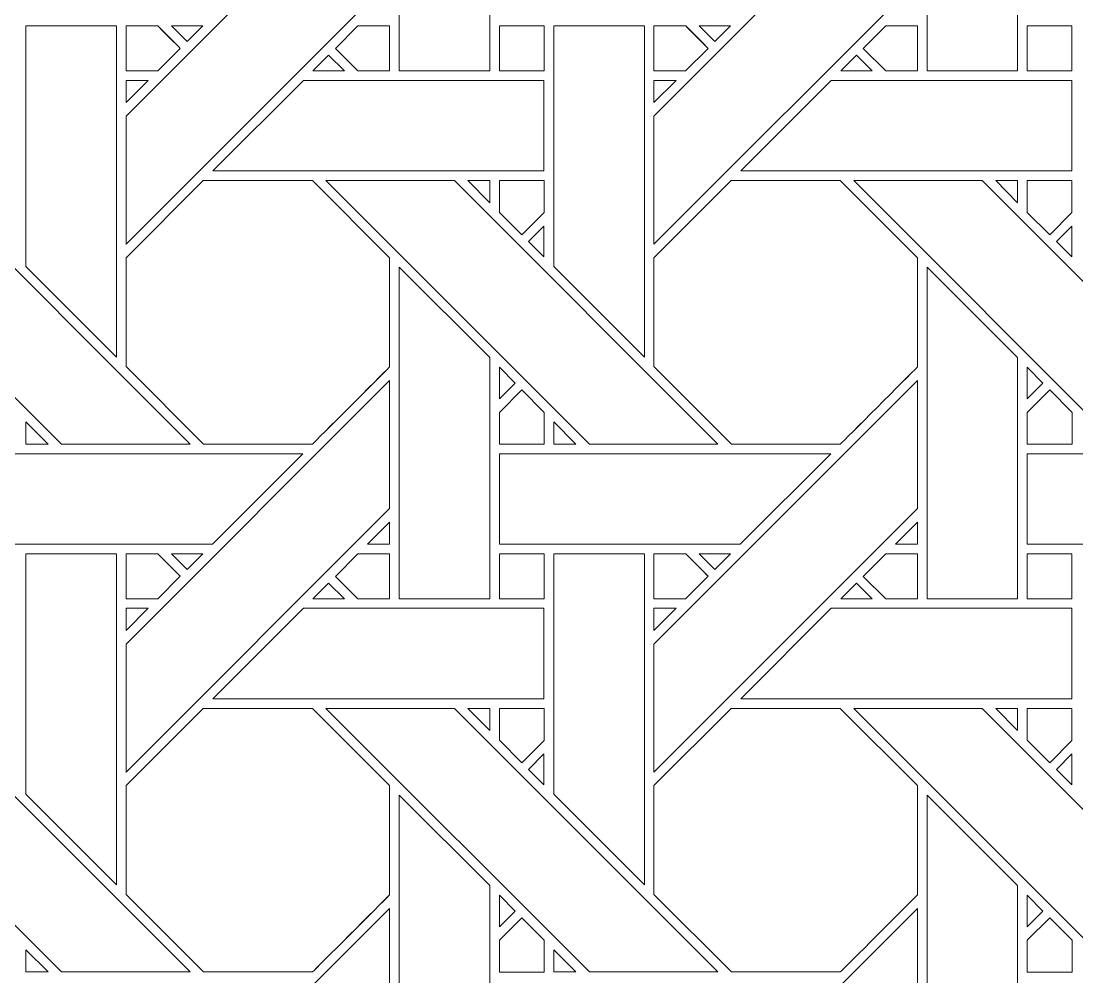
# Model space of a CAD drawing. Header units: inches. Extents: x 4.9 to 19.9, y 3.1 to 15.1.
# Drawn here: x 16.227 to 18.124, y 4.58 to 6.298 of the extents above; entities that cross this region are included whole.
import ezdxf

# ---------------------------------------------------------------- set-up
doc = ezdxf.new("R2010")
doc.units = ezdxf.units.IN
doc.header["$MEASUREMENT"] = 0
doc.layers.add('Design', color=7, linetype='Continuous', lineweight=0)

msp = doc.modelspace()

# ---------------------------------------------------------------- linework, layer by layer
at = {"layer": 'Design'}
for points, knots in [([(4.8829, 15.0948), (4.8829, 15.0948), (4.8829, 3.0948), (4.8829, 3.0948), (4.8829, 3.0948), (19.8829, 3.0948), (19.8829, 3.0948), (19.8829, 3.0948), (19.8829, 15.0948), (19.8829, 15.0948), (19.8829, 15.0948), (4.8829, 15.0948), (4.8829, 15.0948)], [0, 0, 0, 0, 1, 1, 1, 2, 2, 2, 3, 3, 3, 4, 4, 4, 4]), ([(5.4052, 14.5679), (5.4052, 14.5679), (5.4052, 3.6216), (5.4052, 3.6216), (5.4052, 3.6216), (19.3605, 3.6216), (19.3605, 3.6216), (19.3605, 3.6216), (19.3605, 14.5679), (19.3605, 14.5679), (19.3605, 14.5679), (5.4052, 14.5679), (5.4052, 14.5679)], [0, 0, 0, 0, 1, 1, 1, 2, 2, 2, 3, 3, 3, 4, 4, 4, 4]), ([(16.9061, 6.2082), (16.9061, 6.2082), (16.9061, 6.8041), (16.9061, 6.8041), (16.9061, 6.8041), (17.0689, 6.6419), (17.0689, 6.6419), (17.0689, 6.6419), (17.0689, 6.2082), (17.0689, 6.2082), (17.0689, 6.2082), (16.9061, 6.2082), (16.9061, 6.2082)], [0, 0, 0, 0, 1, 1, 1, 2, 2, 2, 3, 3, 3, 4, 4, 4, 4]), ([(17.8548, 6.2082), (17.8548, 6.2082), (17.8548, 6.8041), (17.8548, 6.8041), (17.8548, 6.8041), (18.0176, 6.6419), (18.0176, 6.6419), (18.0176, 6.6419), (18.0176, 6.2082), (18.0176, 6.2082), (18.0176, 6.2082), (17.8548, 6.2082), (17.8548, 6.2082)], [0, 0, 0, 0, 1, 1, 1, 2, 2, 2, 3, 3, 3, 4, 4, 4, 4]), ([(16.4153, 6.1269), (16.4153, 6.1269), (16.889, 6.6005), (16.889, 6.6005), (16.889, 6.6005), (16.889, 6.3705), (16.889, 6.3705), (16.889, 6.3705), (16.4153, 5.8968), (16.4153, 5.8968), (16.4153, 5.8968), (16.4153, 6.1269), (16.4153, 6.1269)], [0, 0, 0, 0, 1, 1, 1, 2, 2, 2, 3, 3, 3, 4, 4, 4, 4]), ([(17.8377, 6.3705), (17.8377, 6.3705), (17.364, 5.8968), (17.364, 5.8968), (17.364, 5.8968), (17.364, 6.1269), (17.364, 6.1269), (17.364, 6.1269), (17.8377, 6.6005), (17.8377, 6.6005), (17.8377, 6.6005), (17.8377, 6.3705), (17.8377, 6.3705)], [0, 0, 0, 0, 1, 1, 1, 2, 2, 2, 3, 3, 3, 4, 4, 4, 4]), ([(16.3982, 6.289), (16.3982, 6.289), (16.3982, 5.6939), (16.3982, 5.6939), (16.3982, 5.6939), (16.2352, 5.8568), (16.2352, 5.8568), (16.2352, 5.8568), (16.2352, 6.289), (16.2352, 6.289), (16.2352, 6.289), (16.3982, 6.289), (16.3982, 6.289)], [0, 0, 0, 0, 1, 1, 1, 2, 2, 2, 3, 3, 3, 4, 4, 4, 4]), ([(16.4724, 6.289), (16.4775, 6.2839), (16.5083, 6.2531), (16.5127, 6.2486), (16.5127, 6.2486), (16.4723, 6.2082), (16.4723, 6.2082), (16.4723, 6.2082), (16.4153, 6.2082), (16.4153, 6.2082), (16.4153, 6.2082), (16.4153, 6.289), (16.4153, 6.289), (16.4153, 6.289), (16.4724, 6.289), (16.4724, 6.289)], [0, 0, 0, 0, 1, 1, 1, 2, 2, 2, 3, 3, 3, 4, 4, 4, 5, 5, 5, 5]), ([(16.4153, 6.2082), (16.4153, 6.2082), (16.4153, 6.289), (16.4153, 6.289), (16.4153, 6.289), (16.4724, 6.289), (16.4724, 6.289), (16.4777, 6.2837), (16.5085, 6.2528), (16.5127, 6.2486), (16.5127, 6.2486), (16.4723, 6.2082), (16.4723, 6.2082), (16.4723, 6.2082), (16.4153, 6.2082), (16.4153, 6.2082)], [0, 0, 0, 0, 1, 1, 1, 2, 2, 2, 3, 3, 3, 4, 4, 4, 5, 5, 5, 5]), ([(16.4967, 6.289), (16.4967, 6.289), (16.5532, 6.289), (16.5532, 6.289), (16.5532, 6.289), (16.5249, 6.2608), (16.5249, 6.2608), (16.5249, 6.2608), (16.4967, 6.289), (16.4967, 6.289)], [0, 0, 0, 0, 1, 1, 1, 2, 2, 2, 3, 3, 3, 3]), ([(16.889, 6.289), (16.889, 6.289), (16.889, 6.2082), (16.889, 6.2082), (16.889, 6.2082), (16.8319, 6.2082), (16.8319, 6.2082), (16.8319, 6.2082), (16.7915, 6.2486), (16.7915, 6.2486), (16.7915, 6.2486), (16.832, 6.289), (16.832, 6.289), (16.832, 6.289), (16.889, 6.289), (16.889, 6.289)], [0, 0, 0, 0, 1, 1, 1, 2, 2, 2, 3, 3, 3, 4, 4, 4, 5, 5, 5, 5]), ([(16.889, 6.2082), (16.889, 6.2082), (16.8319, 6.2082), (16.8319, 6.2082), (16.8319, 6.2082), (16.7915, 6.2486), (16.7915, 6.2486), (16.7915, 6.2486), (16.832, 6.289), (16.832, 6.289), (16.832, 6.289), (16.889, 6.289), (16.889, 6.289), (16.889, 6.289), (16.889, 6.2082), (16.889, 6.2082)], [0, 0, 0, 0, 1, 1, 1, 2, 2, 2, 3, 3, 3, 4, 4, 4, 5, 5, 5, 5]), ([(17.1665, 6.2082), (17.1665, 6.2082), (17.0862, 6.2082), (17.0862, 6.2082), (17.0862, 6.2082), (17.0862, 6.289), (17.0862, 6.289), (17.0862, 6.289), (17.1665, 6.289), (17.1665, 6.289), (17.1665, 6.289), (17.1665, 6.2082), (17.1665, 6.2082)], [0, 0, 0, 0, 1, 1, 1, 2, 2, 2, 3, 3, 3, 4, 4, 4, 4]), ([(17.0862, 6.2082), (17.0862, 6.2082), (17.0862, 6.289), (17.0862, 6.289), (17.0862, 6.289), (17.1665, 6.289), (17.1665, 6.289), (17.1665, 6.289), (17.1665, 6.2082), (17.1665, 6.2082), (17.1665, 6.2082), (17.0862, 6.2082), (17.0862, 6.2082)], [0, 0, 0, 0, 1, 1, 1, 2, 2, 2, 3, 3, 3, 4, 4, 4, 4]), ([(17.184, 5.8568), (17.184, 5.8568), (17.184, 6.289), (17.184, 6.289), (17.184, 6.289), (17.3469, 6.289), (17.3469, 6.289), (17.3469, 6.289), (17.3469, 5.6939), (17.3469, 5.6939), (17.3469, 5.6939), (17.184, 5.8568), (17.184, 5.8568)], [0, 0, 0, 0, 1, 1, 1, 2, 2, 2, 3, 3, 3, 4, 4, 4, 4]), ([(17.4211, 6.289), (17.4263, 6.2839), (17.457, 6.2531), (17.4615, 6.2486), (17.4615, 6.2486), (17.421, 6.2082), (17.421, 6.2082), (17.421, 6.2082), (17.3641, 6.2082), (17.3641, 6.2082), (17.3641, 6.2082), (17.3641, 6.289), (17.3641, 6.289), (17.3641, 6.289), (17.4211, 6.289), (17.4211, 6.289)], [0, 0, 0, 0, 1, 1, 1, 2, 2, 2, 3, 3, 3, 4, 4, 4, 5, 5, 5, 5]), ([(17.4467, 6.2634), (17.4467, 6.2634), (17.4615, 6.2486), (17.4615, 6.2486), (17.4615, 6.2486), (17.421, 6.2082), (17.421, 6.2082), (17.421, 6.2082), (17.3641, 6.2082), (17.3641, 6.2082), (17.3641, 6.2082), (17.3641, 6.289), (17.3641, 6.289), (17.3641, 6.289), (17.4211, 6.289), (17.4211, 6.289), (17.4267, 6.2834), (17.4371, 6.273), (17.4467, 6.2634)], [0, 0, 0, 0, 1, 1, 1, 2, 2, 2, 3, 3, 3, 4, 4, 4, 5, 5, 5, 6, 6, 6, 6]), ([(17.4455, 6.289), (17.4455, 6.289), (17.5019, 6.289), (17.5019, 6.289), (17.5019, 6.289), (17.4736, 6.2608), (17.4736, 6.2608), (17.4736, 6.2608), (17.4455, 6.289), (17.4455, 6.289)], [0, 0, 0, 0, 1, 1, 1, 2, 2, 2, 3, 3, 3, 3]), ([(17.8377, 6.289), (17.8377, 6.289), (17.8377, 6.2082), (17.8377, 6.2082), (17.8377, 6.2082), (17.7806, 6.2082), (17.7806, 6.2082), (17.7806, 6.2082), (17.7403, 6.2486), (17.7403, 6.2486), (17.7403, 6.2486), (17.7807, 6.289), (17.7807, 6.289), (17.7807, 6.289), (17.8377, 6.289), (17.8377, 6.289)], [0, 0, 0, 0, 1, 1, 1, 2, 2, 2, 3, 3, 3, 4, 4, 4, 5, 5, 5, 5]), ([(17.8377, 6.2082), (17.8377, 6.2082), (17.7806, 6.2082), (17.7806, 6.2082), (17.7806, 6.2082), (17.7403, 6.2486), (17.7403, 6.2486), (17.7403, 6.2486), (17.7807, 6.289), (17.7807, 6.289), (17.7807, 6.289), (17.8377, 6.289), (17.8377, 6.289), (17.8377, 6.289), (17.8377, 6.2082), (17.8377, 6.2082)], [0, 0, 0, 0, 1, 1, 1, 2, 2, 2, 3, 3, 3, 4, 4, 4, 5, 5, 5, 5]), ([(18.1152, 6.2082), (18.1152, 6.2082), (18.0349, 6.2082), (18.0349, 6.2082), (18.0349, 6.2082), (18.0349, 6.289), (18.0349, 6.289), (18.0349, 6.289), (18.1152, 6.289), (18.1152, 6.289), (18.1152, 6.289), (18.1152, 6.2082), (18.1152, 6.2082)], [0, 0, 0, 0, 1, 1, 1, 2, 2, 2, 3, 3, 3, 4, 4, 4, 4]), ([(18.0349, 6.2082), (18.0349, 6.2082), (18.0349, 6.289), (18.0349, 6.289), (18.0349, 6.289), (18.1152, 6.289), (18.1152, 6.289), (18.1152, 6.289), (18.1152, 6.2082), (18.1152, 6.2082), (18.1152, 6.2082), (18.0349, 6.2082), (18.0349, 6.2082)], [0, 0, 0, 0, 1, 1, 1, 2, 2, 2, 3, 3, 3, 4, 4, 4, 4]), ([(16.7794, 6.2365), (16.7794, 6.2365), (16.8076, 6.2082), (16.8076, 6.2082), (16.8076, 6.2082), (16.7511, 6.2082), (16.7511, 6.2082), (16.7511, 6.2082), (16.7794, 6.2365), (16.7794, 6.2365)], [0, 0, 0, 0, 1, 1, 1, 2, 2, 2, 3, 3, 3, 3]), ([(17.7281, 6.2365), (17.7281, 6.2365), (17.7564, 6.2082), (17.7564, 6.2082), (17.7564, 6.2082), (17.6999, 6.2082), (17.6999, 6.2082), (17.6999, 6.2082), (17.7281, 6.2365), (17.7281, 6.2365)], [0, 0, 0, 0, 1, 1, 1, 2, 2, 2, 3, 3, 3, 3]), ([(16.4551, 6.1911), (16.4551, 6.1911), (16.4153, 6.1513), (16.4153, 6.1513), (16.4153, 6.1513), (16.4153, 6.1911), (16.4153, 6.1911), (16.4153, 6.1911), (16.4551, 6.1911), (16.4551, 6.1911)], [0, 0, 0, 0, 1, 1, 1, 2, 2, 2, 3, 3, 3, 3]), ([(17.1664, 6.1911), (17.1664, 6.1911), (17.1664, 6.0283), (17.1664, 6.0283), (17.1664, 6.0283), (16.5711, 6.0283), (16.5711, 6.0283), (16.5711, 6.0283), (16.734, 6.1911), (16.734, 6.1911), (16.734, 6.1911), (17.1664, 6.1911), (17.1664, 6.1911)], [0, 0, 0, 0, 1, 1, 1, 2, 2, 2, 3, 3, 3, 4, 4, 4, 4]), ([(17.4039, 6.1911), (17.4039, 6.1911), (17.364, 6.1513), (17.364, 6.1513), (17.364, 6.1513), (17.364, 6.1911), (17.364, 6.1911), (17.364, 6.1911), (17.4039, 6.1911), (17.4039, 6.1911)], [0, 0, 0, 0, 1, 1, 1, 2, 2, 2, 3, 3, 3, 3]), ([(18.1152, 6.1911), (18.1152, 6.1911), (18.1152, 6.0283), (18.1152, 6.0283), (18.1152, 6.0283), (17.5199, 6.0283), (17.5199, 6.0283), (17.5199, 6.0283), (17.6827, 6.1911), (17.6827, 6.1911), (17.6827, 6.1911), (18.1152, 6.1911), (18.1152, 6.1911)], [0, 0, 0, 0, 1, 1, 1, 2, 2, 2, 3, 3, 3, 4, 4, 4, 4]), ([(15.8257, 6.0112), (15.8257, 6.0112), (16.0567, 6.0112), (16.0567, 6.0112), (16.0567, 6.0112), (16.5303, 5.5375), (16.5303, 5.5375), (16.5303, 5.5375), (16.2993, 5.5375), (16.2993, 5.5375), (16.2993, 5.5375), (15.8257, 6.0112), (15.8257, 6.0112)], [0, 0, 0, 0, 1, 1, 1, 2, 2, 2, 3, 3, 3, 4, 4, 4, 4]), ([(16.554, 6.0111), (16.554, 6.0111), (16.7502, 6.0111), (16.7502, 6.0111), (16.7502, 6.0111), (16.889, 5.8724), (16.889, 5.8724), (16.889, 5.8724), (16.889, 5.6762), (16.889, 5.6762), (16.8712, 5.6582), (16.7593, 5.5465), (16.7503, 5.5375), (16.7503, 5.5375), (16.5546, 5.5375), (16.5546, 5.5375), (16.5546, 5.5375), (16.4153, 5.6767), (16.4153, 5.6767), (16.4153, 5.6767), (16.4153, 5.8724), (16.4153, 5.8724), (16.4153, 5.8724), (16.554, 6.0111), (16.554, 6.0111)], [0, 0, 0, 0, 1, 1, 1, 2, 2, 2, 3, 3, 3, 4, 4, 4, 5, 5, 5, 6, 6, 6, 7, 7, 7, 8, 8, 8, 8]), ([(16.4153, 5.6767), (16.4153, 5.6767), (16.4153, 5.8724), (16.4153, 5.8724), (16.4153, 5.8724), (16.554, 6.0111), (16.554, 6.0111), (16.554, 6.0111), (16.7502, 6.0111), (16.7502, 6.0111), (16.7502, 6.0111), (16.889, 5.8724), (16.889, 5.8724), (16.889, 5.8724), (16.889, 5.6762), (16.889, 5.6762), (16.8711, 5.6582), (16.7592, 5.5464), (16.7503, 5.5375), (16.7503, 5.5375), (16.5546, 5.5375), (16.5546, 5.5375), (16.5546, 5.5375), (16.4153, 5.6767), (16.4153, 5.6767)], [0, 0, 0, 0, 1, 1, 1, 2, 2, 2, 3, 3, 3, 4, 4, 4, 5, 5, 5, 6, 6, 6, 7, 7, 7, 8, 8, 8, 8]), ([(16.7745, 6.0112), (16.7745, 6.0112), (17.0054, 6.0112), (17.0054, 6.0112), (17.0054, 6.0112), (17.479, 5.5375), (17.479, 5.5375), (17.479, 5.5375), (17.248, 5.5375), (17.248, 5.5375), (17.248, 5.5375), (16.7745, 6.0112), (16.7745, 6.0112)], [0, 0, 0, 0, 1, 1, 1, 2, 2, 2, 3, 3, 3, 4, 4, 4, 4]), ([(17.069, 6.0111), (17.069, 6.0111), (17.069, 5.9713), (17.069, 5.9713), (17.069, 5.9713), (17.0295, 6.0111), (17.0295, 6.0111), (17.0295, 6.0111), (17.069, 6.0111), (17.069, 6.0111)], [0, 0, 0, 0, 1, 1, 1, 2, 2, 2, 3, 3, 3, 3]), ([(17.1665, 6.0111), (17.1665, 6.0111), (17.1665, 5.9535), (17.1665, 5.9535), (17.1665, 5.9535), (17.1265, 5.9136), (17.1265, 5.9136), (17.1265, 5.9136), (17.0862, 5.9539), (17.0862, 5.9539), (17.0862, 5.9539), (17.0862, 6.0111), (17.0862, 6.0111), (17.0862, 6.0111), (17.1665, 6.0111), (17.1665, 6.0111)], [0, 0, 0, 0, 1, 1, 1, 2, 2, 2, 3, 3, 3, 4, 4, 4, 5, 5, 5, 5]), ([(17.1265, 5.9136), (17.1265, 5.9136), (17.0862, 5.9539), (17.0862, 5.9539), (17.0862, 5.9539), (17.0862, 6.0111), (17.0862, 6.0111), (17.0862, 6.0111), (17.1665, 6.0111), (17.1665, 6.0111), (17.1665, 6.0111), (17.1665, 5.9535), (17.1665, 5.9535), (17.1665, 5.9535), (17.1265, 5.9136), (17.1265, 5.9136)], [0, 0, 0, 0, 1, 1, 1, 2, 2, 2, 3, 3, 3, 4, 4, 4, 5, 5, 5, 5]), ([(17.5028, 6.0111), (17.5028, 6.0111), (17.699, 6.0111), (17.699, 6.0111), (17.699, 6.0111), (17.8377, 5.8724), (17.8377, 5.8724), (17.8377, 5.8724), (17.8377, 5.6762), (17.8377, 5.6762), (17.8199, 5.6582), (17.708, 5.5465), (17.699, 5.5375), (17.699, 5.5375), (17.5033, 5.5375), (17.5033, 5.5375), (17.5033, 5.5375), (17.3641, 5.6767), (17.3641, 5.6767), (17.3641, 5.6767), (17.3641, 5.8724), (17.3641, 5.8724), (17.3641, 5.8724), (17.5028, 6.0111), (17.5028, 6.0111)], [0, 0, 0, 0, 1, 1, 1, 2, 2, 2, 3, 3, 3, 4, 4, 4, 5, 5, 5, 6, 6, 6, 7, 7, 7, 8, 8, 8, 8]), ([(17.8377, 5.6762), (17.8199, 5.6582), (17.708, 5.5464), (17.699, 5.5375), (17.699, 5.5375), (17.5033, 5.5375), (17.5033, 5.5375), (17.5033, 5.5375), (17.3641, 5.6767), (17.3641, 5.6767), (17.3641, 5.6767), (17.3641, 5.8724), (17.3641, 5.8724), (17.3641, 5.8724), (17.5028, 6.0111), (17.5028, 6.0111), (17.5028, 6.0111), (17.699, 6.0111), (17.699, 6.0111), (17.699, 6.0111), (17.8377, 5.8724), (17.8377, 5.8724), (17.8377, 5.8724), (17.8377, 5.6762), (17.8377, 5.6762)], [0, 0, 0, 0, 1, 1, 1, 2, 2, 2, 3, 3, 3, 4, 4, 4, 5, 5, 5, 6, 6, 6, 7, 7, 7, 8, 8, 8, 8]), ([(18.1967, 5.5375), (18.1967, 5.5375), (17.7232, 6.0112), (17.7232, 6.0112), (17.7232, 6.0112), (17.9541, 6.0112), (17.9541, 6.0112), (17.9541, 6.0112), (18.4278, 5.5375), (18.4278, 5.5375), (18.4278, 5.5375), (18.1967, 5.5375), (18.1967, 5.5375)], [0, 0, 0, 0, 1, 1, 1, 2, 2, 2, 3, 3, 3, 4, 4, 4, 4]), ([(18.0177, 6.0111), (18.0177, 6.0111), (18.0177, 5.9713), (18.0177, 5.9713), (18.0177, 5.9713), (17.9783, 6.0111), (17.9783, 6.0111), (17.9783, 6.0111), (18.0177, 6.0111), (18.0177, 6.0111)], [0, 0, 0, 0, 1, 1, 1, 2, 2, 2, 3, 3, 3, 3]), ([(18.1152, 6.0111), (18.1152, 6.0111), (18.1152, 5.9535), (18.1152, 5.9535), (18.1152, 5.9535), (18.0753, 5.9136), (18.0753, 5.9136), (18.0753, 5.9136), (18.0349, 5.9539), (18.0349, 5.9539), (18.0349, 5.9539), (18.0349, 6.0111), (18.0349, 6.0111), (18.0349, 6.0111), (18.1152, 6.0111), (18.1152, 6.0111)], [0, 0, 0, 0, 1, 1, 1, 2, 2, 2, 3, 3, 3, 4, 4, 4, 5, 5, 5, 5]), ([(18.0753, 5.9136), (18.0753, 5.9136), (18.0349, 5.9539), (18.0349, 5.9539), (18.0349, 5.9539), (18.0349, 6.0111), (18.0349, 6.0111), (18.0349, 6.0111), (18.1152, 6.0111), (18.1152, 6.0111), (18.1152, 6.0111), (18.1152, 5.9535), (18.1152, 5.9535), (18.1152, 5.9535), (18.0753, 5.9136), (18.0753, 5.9136)], [0, 0, 0, 0, 1, 1, 1, 2, 2, 2, 3, 3, 3, 4, 4, 4, 5, 5, 5, 5]), ([(17.1664, 5.9293), (17.1664, 5.9293), (17.1664, 5.8741), (17.1664, 5.8741), (17.1664, 5.8741), (17.1387, 5.9015), (17.1387, 5.9015), (17.1387, 5.9015), (17.1664, 5.9293), (17.1664, 5.9293)], [0, 0, 0, 0, 1, 1, 1, 2, 2, 2, 3, 3, 3, 3]), ([(18.1152, 5.9293), (18.1152, 5.9293), (18.1152, 5.8741), (18.1152, 5.8741), (18.1152, 5.8741), (18.0874, 5.9015), (18.0874, 5.9015), (18.0874, 5.9015), (18.1152, 5.9293), (18.1152, 5.9293)], [0, 0, 0, 0, 1, 1, 1, 2, 2, 2, 3, 3, 3, 3]), ([(17.0689, 5.6932), (17.0689, 5.6932), (17.0689, 5.2595), (17.0689, 5.2595), (17.0689, 5.2595), (16.9061, 5.2595), (16.9061, 5.2595), (16.9061, 5.2595), (16.9061, 5.8553), (16.9061, 5.8553), (16.9061, 5.8553), (17.0689, 5.6932), (17.0689, 5.6932)], [0, 0, 0, 0, 1, 1, 1, 2, 2, 2, 3, 3, 3, 4, 4, 4, 4]), ([(17.8548, 5.2595), (17.8548, 5.2595), (17.8548, 5.8553), (17.8548, 5.8553), (17.8548, 5.8553), (18.0176, 5.6932), (18.0176, 5.6932), (18.0176, 5.6932), (18.0176, 5.2595), (18.0176, 5.2595), (18.0176, 5.2595), (17.8548, 5.2595), (17.8548, 5.2595)], [0, 0, 0, 0, 1, 1, 1, 2, 2, 2, 3, 3, 3, 4, 4, 4, 4]), ([(17.0862, 5.6189), (17.0862, 5.6189), (17.0862, 5.6757), (17.0862, 5.6757), (17.0862, 5.6757), (17.1144, 5.6471), (17.1144, 5.6471), (17.1144, 5.6471), (17.0862, 5.6189), (17.0862, 5.6189)], [0, 0, 0, 0, 1, 1, 1, 2, 2, 2, 3, 3, 3, 3]), ([(18.0349, 5.6189), (18.0349, 5.6189), (18.0349, 5.6757), (18.0349, 5.6757), (18.0349, 5.6757), (18.0631, 5.6471), (18.0631, 5.6471), (18.0631, 5.6471), (18.0349, 5.6189), (18.0349, 5.6189)], [0, 0, 0, 0, 1, 1, 1, 2, 2, 2, 3, 3, 3, 3]), ([(16.4153, 5.1782), (16.4153, 5.1782), (16.889, 5.6518), (16.889, 5.6518), (16.889, 5.6518), (16.889, 5.4217), (16.889, 5.4217), (16.889, 5.4217), (16.4153, 4.9481), (16.4153, 4.9481), (16.4153, 4.9481), (16.4153, 5.1782), (16.4153, 5.1782)], [0, 0, 0, 0, 1, 1, 1, 2, 2, 2, 3, 3, 3, 4, 4, 4, 4]), ([(17.364, 5.1782), (17.364, 5.1782), (17.8377, 5.6518), (17.8377, 5.6518), (17.8377, 5.6518), (17.8377, 5.4217), (17.8377, 5.4217), (17.8377, 5.4217), (17.364, 4.9481), (17.364, 4.9481), (17.364, 4.9481), (17.364, 5.1782), (17.364, 5.1782)], [0, 0, 0, 0, 1, 1, 1, 2, 2, 2, 3, 3, 3, 4, 4, 4, 4]), ([(17.0862, 5.5372), (17.0862, 5.5372), (17.0862, 5.5945), (17.0862, 5.5945), (17.0862, 5.5945), (17.1265, 5.6349), (17.1265, 5.6349), (17.1265, 5.6349), (17.1669, 5.5945), (17.1669, 5.5945), (17.1669, 5.5945), (17.1669, 5.5372), (17.1669, 5.5372), (17.1669, 5.5372), (17.0862, 5.5372), (17.0862, 5.5372)], [0, 0, 0, 0, 1, 1, 1, 2, 2, 2, 3, 3, 3, 4, 4, 4, 5, 5, 5, 5]), ([(17.0862, 5.5945), (17.0862, 5.5945), (17.1265, 5.6349), (17.1265, 5.6349), (17.1265, 5.6349), (17.1669, 5.5945), (17.1669, 5.5945), (17.1669, 5.5945), (17.1669, 5.5372), (17.1669, 5.5372), (17.1669, 5.5372), (17.0862, 5.5372), (17.0862, 5.5372), (17.0862, 5.5372), (17.0862, 5.5945), (17.0862, 5.5945)], [0, 0, 0, 0, 1, 1, 1, 2, 2, 2, 3, 3, 3, 4, 4, 4, 5, 5, 5, 5]), ([(18.0349, 5.5372), (18.0349, 5.5372), (18.0349, 5.5945), (18.0349, 5.5945), (18.0349, 5.5945), (18.0753, 5.6349), (18.0753, 5.6349), (18.0753, 5.6349), (18.1156, 5.5945), (18.1156, 5.5945), (18.1156, 5.5945), (18.1156, 5.5372), (18.1156, 5.5372), (18.1156, 5.5372), (18.0349, 5.5372), (18.0349, 5.5372)], [0, 0, 0, 0, 1, 1, 1, 2, 2, 2, 3, 3, 3, 4, 4, 4, 5, 5, 5, 5]), ([(18.0753, 5.6349), (18.0753, 5.6349), (18.1156, 5.5945), (18.1156, 5.5945), (18.1156, 5.5945), (18.1156, 5.5372), (18.1156, 5.5372), (18.1156, 5.5372), (18.0349, 5.5372), (18.0349, 5.5372), (18.0349, 5.5372), (18.0349, 5.5945), (18.0349, 5.5945), (18.0349, 5.5945), (18.0753, 5.6349), (18.0753, 5.6349)], [0, 0, 0, 0, 1, 1, 1, 2, 2, 2, 3, 3, 3, 4, 4, 4, 5, 5, 5, 5]), ([(16.2751, 5.5375), (16.2751, 5.5375), (16.2354, 5.5375), (16.2354, 5.5375), (16.2354, 5.5375), (16.2354, 5.5773), (16.2354, 5.5773), (16.2354, 5.5773), (16.2751, 5.5375), (16.2751, 5.5375)], [0, 0, 0, 0, 1, 1, 1, 2, 2, 2, 3, 3, 3, 3]), ([(17.2238, 5.5375), (17.2238, 5.5375), (17.1841, 5.5375), (17.1841, 5.5375), (17.1841, 5.5375), (17.1841, 5.5773), (17.1841, 5.5773), (17.1841, 5.5773), (17.2238, 5.5375), (17.2238, 5.5375)], [0, 0, 0, 0, 1, 1, 1, 2, 2, 2, 3, 3, 3, 3]), ([(16.1375, 5.3576), (16.1375, 5.3576), (16.1375, 5.5203), (16.1375, 5.5203), (16.1375, 5.5203), (16.7332, 5.5203), (16.7332, 5.5203), (16.7332, 5.5203), (16.5704, 5.3576), (16.5704, 5.3576), (16.5704, 5.3576), (16.1375, 5.3576), (16.1375, 5.3576)], [0, 0, 0, 0, 1, 1, 1, 2, 2, 2, 3, 3, 3, 4, 4, 4, 4]), ([(17.0862, 5.3576), (17.0862, 5.3576), (17.0862, 5.5203), (17.0862, 5.5203), (17.0862, 5.5203), (17.6819, 5.5203), (17.6819, 5.5203), (17.6819, 5.5203), (17.5191, 5.3576), (17.5191, 5.3576), (17.5191, 5.3576), (17.0862, 5.3576), (17.0862, 5.3576)], [0, 0, 0, 0, 1, 1, 1, 2, 2, 2, 3, 3, 3, 4, 4, 4, 4]), ([(18.4679, 5.3576), (18.4679, 5.3576), (18.0349, 5.3576), (18.0349, 5.3576), (18.0349, 5.3576), (18.0349, 5.5203), (18.0349, 5.5203), (18.0349, 5.5203), (18.6306, 5.5203), (18.6306, 5.5203), (18.6306, 5.5203), (18.4679, 5.3576), (18.4679, 5.3576)], [0, 0, 0, 0, 1, 1, 1, 2, 2, 2, 3, 3, 3, 4, 4, 4, 4]), ([(16.8492, 5.3576), (16.8492, 5.3576), (16.889, 5.3973), (16.889, 5.3973), (16.889, 5.3973), (16.889, 5.3576), (16.889, 5.3576), (16.889, 5.3576), (16.8492, 5.3576), (16.8492, 5.3576)], [0, 0, 0, 0, 1, 1, 1, 2, 2, 2, 3, 3, 3, 3]), ([(17.8377, 5.3973), (17.8377, 5.3973), (17.8377, 5.3576), (17.8377, 5.3576), (17.8377, 5.3576), (17.7979, 5.3576), (17.7979, 5.3576), (17.7979, 5.3576), (17.8377, 5.3973), (17.8377, 5.3973)], [0, 0, 0, 0, 1, 1, 1, 2, 2, 2, 3, 3, 3, 3]), ([(16.3982, 5.3403), (16.3982, 5.3403), (16.3982, 4.7452), (16.3982, 4.7452), (16.3982, 4.7452), (16.2352, 4.9081), (16.2352, 4.9081), (16.2352, 4.9081), (16.2352, 5.3403), (16.2352, 5.3403), (16.2352, 5.3403), (16.3982, 5.3403), (16.3982, 5.3403)], [0, 0, 0, 0, 1, 1, 1, 2, 2, 2, 3, 3, 3, 4, 4, 4, 4]), ([(16.4724, 5.3403), (16.4775, 5.3351), (16.5083, 5.3043), (16.5127, 5.2999), (16.5127, 5.2999), (16.4723, 5.2595), (16.4723, 5.2595), (16.4723, 5.2595), (16.4153, 5.2595), (16.4153, 5.2595), (16.4153, 5.2595), (16.4153, 5.3403), (16.4153, 5.3403), (16.4153, 5.3403), (16.4724, 5.3403), (16.4724, 5.3403)], [0, 0, 0, 0, 1, 1, 1, 2, 2, 2, 3, 3, 3, 4, 4, 4, 5, 5, 5, 5]), ([(16.4153, 5.2595), (16.4153, 5.2595), (16.4153, 5.3403), (16.4153, 5.3403), (16.4153, 5.3403), (16.4724, 5.3403), (16.4724, 5.3403), (16.4777, 5.335), (16.5085, 5.3041), (16.5127, 5.2999), (16.5127, 5.2999), (16.4723, 5.2595), (16.4723, 5.2595), (16.4723, 5.2595), (16.4153, 5.2595), (16.4153, 5.2595)], [0, 0, 0, 0, 1, 1, 1, 2, 2, 2, 3, 3, 3, 4, 4, 4, 5, 5, 5, 5]), ([(16.4967, 5.3403), (16.4967, 5.3403), (16.5532, 5.3403), (16.5532, 5.3403), (16.5532, 5.3403), (16.5249, 5.3121), (16.5249, 5.3121), (16.5249, 5.3121), (16.4967, 5.3403), (16.4967, 5.3403)], [0, 0, 0, 0, 1, 1, 1, 2, 2, 2, 3, 3, 3, 3]), ([(16.889, 5.3403), (16.889, 5.3403), (16.889, 5.2595), (16.889, 5.2595), (16.889, 5.2595), (16.8319, 5.2595), (16.8319, 5.2595), (16.8319, 5.2595), (16.7915, 5.2998), (16.7915, 5.2998), (16.7915, 5.2998), (16.832, 5.3403), (16.832, 5.3403), (16.832, 5.3403), (16.889, 5.3403), (16.889, 5.3403)], [0, 0, 0, 0, 1, 1, 1, 2, 2, 2, 3, 3, 3, 4, 4, 4, 5, 5, 5, 5]), ([(16.7915, 5.2998), (16.7915, 5.2998), (16.832, 5.3403), (16.832, 5.3403), (16.832, 5.3403), (16.889, 5.3403), (16.889, 5.3403), (16.889, 5.3403), (16.889, 5.2595), (16.889, 5.2595), (16.889, 5.2595), (16.8319, 5.2595), (16.8319, 5.2595), (16.8319, 5.2595), (16.7915, 5.2998), (16.7915, 5.2998)], [0, 0, 0, 0, 1, 1, 1, 2, 2, 2, 3, 3, 3, 4, 4, 4, 5, 5, 5, 5]), ([(17.1665, 5.2595), (17.1665, 5.2595), (17.0862, 5.2595), (17.0862, 5.2595), (17.0862, 5.2595), (17.0862, 5.3403), (17.0862, 5.3403), (17.0862, 5.3403), (17.1665, 5.3403), (17.1665, 5.3403), (17.1665, 5.3403), (17.1665, 5.2595), (17.1665, 5.2595)], [0, 0, 0, 0, 1, 1, 1, 2, 2, 2, 3, 3, 3, 4, 4, 4, 4]), ([(17.0862, 5.2595), (17.0862, 5.2595), (17.0862, 5.3403), (17.0862, 5.3403), (17.0862, 5.3403), (17.1665, 5.3403), (17.1665, 5.3403), (17.1665, 5.3403), (17.1665, 5.2595), (17.1665, 5.2595), (17.1665, 5.2595), (17.0862, 5.2595), (17.0862, 5.2595)], [0, 0, 0, 0, 1, 1, 1, 2, 2, 2, 3, 3, 3, 4, 4, 4, 4]), ([(17.3469, 5.3403), (17.3469, 5.3403), (17.3469, 4.7452), (17.3469, 4.7452), (17.3469, 4.7452), (17.184, 4.9081), (17.184, 4.9081), (17.184, 4.9081), (17.184, 5.3403), (17.184, 5.3403), (17.184, 5.3403), (17.3469, 5.3403), (17.3469, 5.3403)], [0, 0, 0, 0, 1, 1, 1, 2, 2, 2, 3, 3, 3, 4, 4, 4, 4]), ([(17.4211, 5.3403), (17.4263, 5.3351), (17.457, 5.3043), (17.4615, 5.2999), (17.4615, 5.2999), (17.421, 5.2595), (17.421, 5.2595), (17.421, 5.2595), (17.3641, 5.2595), (17.3641, 5.2595), (17.3641, 5.2595), (17.3641, 5.3403), (17.3641, 5.3403), (17.3641, 5.3403), (17.4211, 5.3403), (17.4211, 5.3403)], [0, 0, 0, 0, 1, 1, 1, 2, 2, 2, 3, 3, 3, 4, 4, 4, 5, 5, 5, 5]), ([(17.3641, 5.2595), (17.3641, 5.2595), (17.3641, 5.3403), (17.3641, 5.3403), (17.3641, 5.3403), (17.4211, 5.3403), (17.4211, 5.3403), (17.4211, 5.3403), (17.4615, 5.2999), (17.4615, 5.2999), (17.4615, 5.2999), (17.421, 5.2595), (17.421, 5.2595), (17.421, 5.2595), (17.3641, 5.2595), (17.3641, 5.2595)], [0, 0, 0, 0, 1, 1, 1, 2, 2, 2, 3, 3, 3, 4, 4, 4, 5, 5, 5, 5]), ([(17.4455, 5.3403), (17.4455, 5.3403), (17.5019, 5.3403), (17.5019, 5.3403), (17.5019, 5.3403), (17.4736, 5.3121), (17.4736, 5.3121), (17.4736, 5.3121), (17.4455, 5.3403), (17.4455, 5.3403)], [0, 0, 0, 0, 1, 1, 1, 2, 2, 2, 3, 3, 3, 3]), ([(17.8377, 5.3403), (17.8377, 5.3403), (17.8377, 5.2595), (17.8377, 5.2595), (17.8377, 5.2595), (17.7806, 5.2595), (17.7806, 5.2595), (17.7806, 5.2595), (17.7403, 5.2998), (17.7403, 5.2998), (17.7403, 5.2998), (17.7807, 5.3403), (17.7807, 5.3403), (17.7807, 5.3403), (17.8377, 5.3403), (17.8377, 5.3403)], [0, 0, 0, 0, 1, 1, 1, 2, 2, 2, 3, 3, 3, 4, 4, 4, 5, 5, 5, 5]), ([(17.8377, 5.2595), (17.8377, 5.2595), (17.7806, 5.2595), (17.7806, 5.2595), (17.7806, 5.2595), (17.7403, 5.2998), (17.7403, 5.2998), (17.7403, 5.2998), (17.7807, 5.3403), (17.7807, 5.3403), (17.7807, 5.3403), (17.8377, 5.3403), (17.8377, 5.3403), (17.8377, 5.3403), (17.8377, 5.2595), (17.8377, 5.2595)], [0, 0, 0, 0, 1, 1, 1, 2, 2, 2, 3, 3, 3, 4, 4, 4, 5, 5, 5, 5]), ([(18.1152, 5.2595), (18.1152, 5.2595), (18.0349, 5.2595), (18.0349, 5.2595), (18.0349, 5.2595), (18.0349, 5.3403), (18.0349, 5.3403), (18.0349, 5.3403), (18.1152, 5.3403), (18.1152, 5.3403), (18.1152, 5.3403), (18.1152, 5.2595), (18.1152, 5.2595)], [0, 0, 0, 0, 1, 1, 1, 2, 2, 2, 3, 3, 3, 4, 4, 4, 4]), ([(18.0349, 5.2595), (18.0349, 5.2595), (18.0349, 5.3403), (18.0349, 5.3403), (18.0349, 5.3403), (18.1152, 5.3403), (18.1152, 5.3403), (18.1152, 5.3403), (18.1152, 5.2595), (18.1152, 5.2595), (18.1152, 5.2595), (18.0349, 5.2595), (18.0349, 5.2595)], [0, 0, 0, 0, 1, 1, 1, 2, 2, 2, 3, 3, 3, 4, 4, 4, 4]), ([(16.8076, 5.2595), (16.8076, 5.2595), (16.7511, 5.2595), (16.7511, 5.2595), (16.7511, 5.2595), (16.7794, 5.2878), (16.7794, 5.2878), (16.7794, 5.2878), (16.8076, 5.2595), (16.8076, 5.2595)], [0, 0, 0, 0, 1, 1, 1, 2, 2, 2, 3, 3, 3, 3]), ([(17.7281, 5.2878), (17.7281, 5.2878), (17.7564, 5.2595), (17.7564, 5.2595), (17.7564, 5.2595), (17.6999, 5.2595), (17.6999, 5.2595), (17.6999, 5.2595), (17.7281, 5.2878), (17.7281, 5.2878)], [0, 0, 0, 0, 1, 1, 1, 2, 2, 2, 3, 3, 3, 3]), ([(16.4551, 5.2424), (16.4551, 5.2424), (16.4153, 5.2025), (16.4153, 5.2025), (16.4153, 5.2025), (16.4153, 5.2424), (16.4153, 5.2424), (16.4153, 5.2424), (16.4551, 5.2424), (16.4551, 5.2424)], [0, 0, 0, 0, 1, 1, 1, 2, 2, 2, 3, 3, 3, 3]), ([(16.5711, 5.0796), (16.5711, 5.0796), (16.734, 5.2424), (16.734, 5.2424), (16.734, 5.2424), (17.1664, 5.2424), (17.1664, 5.2424), (17.1664, 5.2424), (17.1664, 5.0796), (17.1664, 5.0796), (17.1664, 5.0796), (16.5711, 5.0796), (16.5711, 5.0796)], [0, 0, 0, 0, 1, 1, 1, 2, 2, 2, 3, 3, 3, 4, 4, 4, 4]), ([(17.4039, 5.2424), (17.4039, 5.2424), (17.364, 5.2025), (17.364, 5.2025), (17.364, 5.2025), (17.364, 5.2424), (17.364, 5.2424), (17.364, 5.2424), (17.4039, 5.2424), (17.4039, 5.2424)], [0, 0, 0, 0, 1, 1, 1, 2, 2, 2, 3, 3, 3, 3]), ([(18.1152, 5.2424), (18.1152, 5.2424), (18.1152, 5.0796), (18.1152, 5.0796), (18.1152, 5.0796), (17.5199, 5.0796), (17.5199, 5.0796), (17.5199, 5.0796), (17.6827, 5.2424), (17.6827, 5.2424), (17.6827, 5.2424), (18.1152, 5.2424), (18.1152, 5.2424)], [0, 0, 0, 0, 1, 1, 1, 2, 2, 2, 3, 3, 3, 4, 4, 4, 4]), ([(15.8257, 5.0624), (15.8257, 5.0624), (16.0567, 5.0624), (16.0567, 5.0624), (16.0567, 5.0624), (16.5303, 4.5888), (16.5303, 4.5888), (16.5303, 4.5888), (16.2993, 4.5888), (16.2993, 4.5888), (16.2993, 4.5888), (15.8257, 5.0624), (15.8257, 5.0624)], [0, 0, 0, 0, 1, 1, 1, 2, 2, 2, 3, 3, 3, 4, 4, 4, 4]), ([(16.554, 5.0624), (16.554, 5.0624), (16.7502, 5.0624), (16.7502, 5.0624), (16.7502, 5.0624), (16.889, 4.9237), (16.889, 4.9237), (16.889, 4.9237), (16.889, 4.7274), (16.889, 4.7274), (16.8712, 4.7095), (16.7593, 4.5978), (16.7503, 4.5888), (16.7503, 4.5888), (16.5546, 4.5888), (16.5546, 4.5888), (16.5546, 4.5888), (16.4153, 4.728), (16.4153, 4.728), (16.4153, 4.728), (16.4153, 4.9237), (16.4153, 4.9237), (16.4153, 4.9237), (16.554, 5.0624), (16.554, 5.0624)], [0, 0, 0, 0, 1, 1, 1, 2, 2, 2, 3, 3, 3, 4, 4, 4, 5, 5, 5, 6, 6, 6, 7, 7, 7, 8, 8, 8, 8]), ([(16.5546, 4.5888), (16.5546, 4.5888), (16.4153, 4.728), (16.4153, 4.728), (16.4153, 4.728), (16.4153, 4.9237), (16.4153, 4.9237), (16.4153, 4.9237), (16.554, 5.0624), (16.554, 5.0624), (16.554, 5.0624), (16.7502, 5.0624), (16.7502, 5.0624), (16.7502, 5.0624), (16.889, 4.9237), (16.889, 4.9237), (16.889, 4.9237), (16.889, 4.7274), (16.889, 4.7274), (16.8711, 4.7094), (16.7592, 4.5977), (16.7503, 4.5888), (16.7503, 4.5888), (16.5546, 4.5888), (16.5546, 4.5888)], [0, 0, 0, 0, 1, 1, 1, 2, 2, 2, 3, 3, 3, 4, 4, 4, 5, 5, 5, 6, 6, 6, 7, 7, 7, 8, 8, 8, 8]), ([(16.7745, 5.0624), (16.7745, 5.0624), (17.0054, 5.0624), (17.0054, 5.0624), (17.0054, 5.0624), (17.479, 4.5888), (17.479, 4.5888), (17.479, 4.5888), (17.248, 4.5888), (17.248, 4.5888), (17.248, 4.5888), (16.7745, 5.0624), (16.7745, 5.0624)], [0, 0, 0, 0, 1, 1, 1, 2, 2, 2, 3, 3, 3, 4, 4, 4, 4]), ([(17.069, 5.0624), (17.069, 5.0624), (17.069, 5.0226), (17.069, 5.0226), (17.069, 5.0226), (17.0295, 5.0624), (17.0295, 5.0624), (17.0295, 5.0624), (17.069, 5.0624), (17.069, 5.0624)], [0, 0, 0, 0, 1, 1, 1, 2, 2, 2, 3, 3, 3, 3]), ([(17.1665, 5.0624), (17.1665, 5.0624), (17.1665, 5.0048), (17.1665, 5.0048), (17.1665, 5.0048), (17.1265, 4.9648), (17.1265, 4.9648), (17.1265, 4.9648), (17.0862, 5.0052), (17.0862, 5.0052), (17.0862, 5.0052), (17.0862, 5.0624), (17.0862, 5.0624), (17.0862, 5.0624), (17.1665, 5.0624), (17.1665, 5.0624)], [0, 0, 0, 0, 1, 1, 1, 2, 2, 2, 3, 3, 3, 4, 4, 4, 5, 5, 5, 5]), ([(17.1265, 4.9648), (17.1265, 4.9648), (17.0862, 5.0052), (17.0862, 5.0052), (17.0862, 5.0052), (17.0862, 5.0624), (17.0862, 5.0624), (17.0862, 5.0624), (17.1665, 5.0624), (17.1665, 5.0624), (17.1665, 5.0624), (17.1665, 5.0048), (17.1665, 5.0048), (17.1665, 5.0048), (17.1265, 4.9648), (17.1265, 4.9648)], [0, 0, 0, 0, 1, 1, 1, 2, 2, 2, 3, 3, 3, 4, 4, 4, 5, 5, 5, 5]), ([(17.5028, 5.0624), (17.5028, 5.0624), (17.699, 5.0624), (17.699, 5.0624), (17.699, 5.0624), (17.8377, 4.9237), (17.8377, 4.9237), (17.8377, 4.9237), (17.8377, 4.7274), (17.8377, 4.7274), (17.8199, 4.7095), (17.708, 4.5978), (17.699, 4.5888), (17.699, 4.5888), (17.5033, 4.5888), (17.5033, 4.5888), (17.5033, 4.5888), (17.3641, 4.728), (17.3641, 4.728), (17.3641, 4.728), (17.3641, 4.9237), (17.3641, 4.9237), (17.3641, 4.9237), (17.5028, 5.0624), (17.5028, 5.0624)], [0, 0, 0, 0, 1, 1, 1, 2, 2, 2, 3, 3, 3, 4, 4, 4, 5, 5, 5, 6, 6, 6, 7, 7, 7, 8, 8, 8, 8]), ([(17.5033, 4.5888), (17.5033, 4.5888), (17.3641, 4.728), (17.3641, 4.728), (17.3641, 4.728), (17.3641, 4.9237), (17.3641, 4.9237), (17.3641, 4.9237), (17.5028, 5.0624), (17.5028, 5.0624), (17.5028, 5.0624), (17.699, 5.0624), (17.699, 5.0624), (17.699, 5.0624), (17.8377, 4.9237), (17.8377, 4.9237), (17.8377, 4.9237), (17.8377, 4.7274), (17.8377, 4.7274), (17.82, 4.7096), (17.7081, 4.5978), (17.699, 4.5888), (17.699, 4.5888), (17.5033, 4.5888), (17.5033, 4.5888)], [0, 0, 0, 0, 1, 1, 1, 2, 2, 2, 3, 3, 3, 4, 4, 4, 5, 5, 5, 6, 6, 6, 7, 7, 7, 8, 8, 8, 8]), ([(18.1968, 4.5888), (18.1968, 4.5888), (17.7232, 5.0624), (17.7232, 5.0624), (17.7232, 5.0624), (17.9541, 5.0624), (17.9541, 5.0624), (17.9541, 5.0624), (18.4278, 4.5888), (18.4278, 4.5888), (18.4278, 4.5888), (18.1968, 4.5888), (18.1968, 4.5888)], [0, 0, 0, 0, 1, 1, 1, 2, 2, 2, 3, 3, 3, 4, 4, 4, 4]), ([(18.0177, 5.0624), (18.0177, 5.0624), (18.0177, 5.0226), (18.0177, 5.0226), (18.0177, 5.0226), (17.9783, 5.0624), (17.9783, 5.0624), (17.9783, 5.0624), (18.0177, 5.0624), (18.0177, 5.0624)], [0, 0, 0, 0, 1, 1, 1, 2, 2, 2, 3, 3, 3, 3]), ([(18.1152, 5.0624), (18.1152, 5.0624), (18.1152, 5.0048), (18.1152, 5.0048), (18.1152, 5.0048), (18.0753, 4.9648), (18.0753, 4.9648), (18.0753, 4.9648), (18.0349, 5.0052), (18.0349, 5.0052), (18.0349, 5.0052), (18.0349, 5.0624), (18.0349, 5.0624), (18.0349, 5.0624), (18.1152, 5.0624), (18.1152, 5.0624)], [0, 0, 0, 0, 1, 1, 1, 2, 2, 2, 3, 3, 3, 4, 4, 4, 5, 5, 5, 5]), ([(18.0753, 4.9648), (18.0753, 4.9648), (18.0349, 5.0052), (18.0349, 5.0052), (18.0349, 5.0052), (18.0349, 5.0624), (18.0349, 5.0624), (18.0349, 5.0624), (18.1152, 5.0624), (18.1152, 5.0624), (18.1152, 5.0624), (18.1152, 5.0048), (18.1152, 5.0048), (18.1152, 5.0048), (18.0753, 4.9648), (18.0753, 4.9648)], [0, 0, 0, 0, 1, 1, 1, 2, 2, 2, 3, 3, 3, 4, 4, 4, 5, 5, 5, 5]), ([(17.1664, 4.9806), (17.1664, 4.9806), (17.1664, 4.9254), (17.1664, 4.9254), (17.1664, 4.9254), (17.1387, 4.9528), (17.1387, 4.9528), (17.1387, 4.9528), (17.1664, 4.9806), (17.1664, 4.9806)], [0, 0, 0, 0, 1, 1, 1, 2, 2, 2, 3, 3, 3, 3]), ([(18.1152, 4.9806), (18.1152, 4.9806), (18.1152, 4.9254), (18.1152, 4.9254), (18.1152, 4.9254), (18.0874, 4.9528), (18.0874, 4.9528), (18.0874, 4.9528), (18.1152, 4.9806), (18.1152, 4.9806)], [0, 0, 0, 0, 1, 1, 1, 2, 2, 2, 3, 3, 3, 3]), ([(17.0689, 4.7445), (17.0689, 4.7445), (17.0689, 4.3108), (17.0689, 4.3108), (17.0689, 4.3108), (16.9061, 4.3108), (16.9061, 4.3108), (16.9061, 4.3108), (16.9061, 4.9066), (16.9061, 4.9066), (16.9061, 4.9066), (17.0689, 4.7445), (17.0689, 4.7445)], [0, 0, 0, 0, 1, 1, 1, 2, 2, 2, 3, 3, 3, 4, 4, 4, 4]), ([(18.0176, 4.7445), (18.0176, 4.7445), (18.0176, 4.3108), (18.0176, 4.3108), (18.0176, 4.3108), (17.8548, 4.3108), (17.8548, 4.3108), (17.8548, 4.3108), (17.8548, 4.9066), (17.8548, 4.9066), (17.8548, 4.9066), (18.0176, 4.7445), (18.0176, 4.7445)], [0, 0, 0, 0, 1, 1, 1, 2, 2, 2, 3, 3, 3, 4, 4, 4, 4]), ([(17.0862, 4.6702), (17.0862, 4.6702), (17.0862, 4.727), (17.0862, 4.727), (17.0862, 4.727), (17.1144, 4.6984), (17.1144, 4.6984), (17.1144, 4.6984), (17.0862, 4.6702), (17.0862, 4.6702)], [0, 0, 0, 0, 1, 1, 1, 2, 2, 2, 3, 3, 3, 3]), ([(18.0349, 4.6702), (18.0349, 4.6702), (18.0349, 4.727), (18.0349, 4.727), (18.0349, 4.727), (18.0631, 4.6984), (18.0631, 4.6984), (18.0631, 4.6984), (18.0349, 4.6702), (18.0349, 4.6702)], [0, 0, 0, 0, 1, 1, 1, 2, 2, 2, 3, 3, 3, 3]), ([(16.4153, 4.2294), (16.4153, 4.2294), (16.889, 4.703), (16.889, 4.703), (16.889, 4.703), (16.889, 4.473), (16.889, 4.473), (16.889, 4.473), (16.4153, 3.9994), (16.4153, 3.9994), (16.4153, 3.9994), (16.4153, 4.2294), (16.4153, 4.2294)], [0, 0, 0, 0, 1, 1, 1, 2, 2, 2, 3, 3, 3, 4, 4, 4, 4]), ([(17.364, 4.2294), (17.364, 4.2294), (17.8377, 4.703), (17.8377, 4.703), (17.8377, 4.703), (17.8377, 4.473), (17.8377, 4.473), (17.8377, 4.473), (17.364, 3.9994), (17.364, 3.9994), (17.364, 3.9994), (17.364, 4.2294), (17.364, 4.2294)], [0, 0, 0, 0, 1, 1, 1, 2, 2, 2, 3, 3, 3, 4, 4, 4, 4]), ([(17.0862, 4.5885), (17.0862, 4.5885), (17.0862, 4.6458), (17.0862, 4.6458), (17.0862, 4.6458), (17.1265, 4.6861), (17.1265, 4.6861), (17.1265, 4.6861), (17.1669, 4.6458), (17.1669, 4.6458), (17.1669, 4.6458), (17.1669, 4.5885), (17.1669, 4.5885), (17.1669, 4.5885), (17.0862, 4.5885), (17.0862, 4.5885)], [0, 0, 0, 0, 1, 1, 1, 2, 2, 2, 3, 3, 3, 4, 4, 4, 5, 5, 5, 5]), ([(17.0862, 4.6458), (17.0862, 4.6458), (17.1265, 4.6861), (17.1265, 4.6861), (17.1265, 4.6861), (17.1669, 4.6458), (17.1669, 4.6458), (17.1669, 4.6458), (17.1669, 4.5885), (17.1669, 4.5885), (17.1669, 4.5885), (17.0862, 4.5885), (17.0862, 4.5885), (17.0862, 4.5885), (17.0862, 4.6458), (17.0862, 4.6458)], [0, 0, 0, 0, 1, 1, 1, 2, 2, 2, 3, 3, 3, 4, 4, 4, 5, 5, 5, 5]), ([(18.0349, 4.5885), (18.0349, 4.5885), (18.0349, 4.6458), (18.0349, 4.6458), (18.0349, 4.6458), (18.0753, 4.6861), (18.0753, 4.6861), (18.0753, 4.6861), (18.1156, 4.6458), (18.1156, 4.6458), (18.1156, 4.6458), (18.1156, 4.5885), (18.1156, 4.5885), (18.1156, 4.5885), (18.0349, 4.5885), (18.0349, 4.5885)], [0, 0, 0, 0, 1, 1, 1, 2, 2, 2, 3, 3, 3, 4, 4, 4, 5, 5, 5, 5]), ([(18.0753, 4.6861), (18.0753, 4.6861), (18.1156, 4.6458), (18.1156, 4.6458), (18.1156, 4.6458), (18.1156, 4.5885), (18.1156, 4.5885), (18.1156, 4.5885), (18.0349, 4.5885), (18.0349, 4.5885), (18.0349, 4.5885), (18.0349, 4.6458), (18.0349, 4.6458), (18.0349, 4.6458), (18.0753, 4.6861), (18.0753, 4.6861)], [0, 0, 0, 0, 1, 1, 1, 2, 2, 2, 3, 3, 3, 4, 4, 4, 5, 5, 5, 5]), ([(16.2751, 4.5888), (16.2751, 4.5888), (16.2354, 4.5888), (16.2354, 4.5888), (16.2354, 4.5888), (16.2354, 4.6285), (16.2354, 4.6285), (16.2354, 4.6285), (16.2751, 4.5888), (16.2751, 4.5888)], [0, 0, 0, 0, 1, 1, 1, 2, 2, 2, 3, 3, 3, 3]), ([(17.2238, 4.5888), (17.2238, 4.5888), (17.1841, 4.5888), (17.1841, 4.5888), (17.1841, 4.5888), (17.1841, 4.6286), (17.1841, 4.6286), (17.1841, 4.6286), (17.2238, 4.5888), (17.2238, 4.5888)], [0, 0, 0, 0, 1, 1, 1, 2, 2, 2, 3, 3, 3, 3])]:
    msp.add_open_spline(points, degree=3, knots=knots, dxfattribs=at)

doc.saveas('drawing.dxf')
